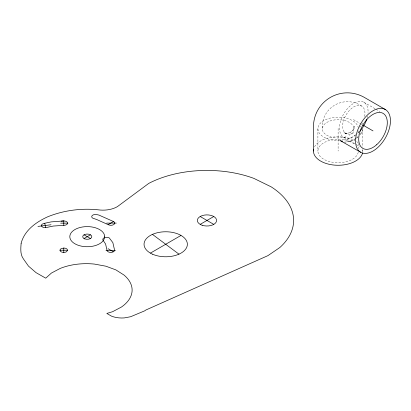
<?xml version="1.0" encoding="UTF-8"?>
<svg xmlns="http://www.w3.org/2000/svg" width="411" height="411" viewBox="0 0 411 411"><rect width="100%" height="100%" fill="white"/><g stroke="black" fill="none" stroke-linecap="round" stroke-linejoin="round"><path stroke-width="0.31" stroke-dasharray="2.06 1.54" d="M360.139 134.854L361.983 132.111L362.8 128.186M361.983 132.111L360.139 134.305M356.563 138.081L358.032 136.94M356.183 138.065L353.717 139.915L349.124 141.795L344.69 142.093M356.676 137.695L358.156 136.58M355.582 138.841L350.475 141.014L344.536 142.18M353.799 132.722L350.891 133.95A15.829 9.14 -60 0 1 342.98 122.689A15.829 9.14 -60 0 1 356.686 105.637A15.829 9.14 -60 0 1 364.598 116.899M363.899 102.282L375.428 108.941M375.978 109.259L379.821 111.479M361.701 106.084C344.017 94.273 320.904 107.62 322.291 128.838M353.434 119.591L361.048 123.983M345.872 133.498L343.606 132.501L346.386 133.421L345.035 133.287L348.297 133.169L347.809 133.267L350.937 132.075L350.182 132.517L352.777 130.4L352.448 130.775L354.179 128.006L353.619 129.244L354.215 126.377L353.948 128.838M343.678 137.3L359.604 146.496M362.79 128.9L362.79 147.236M362.79 149.768L362.79 151.032M358.335 130.744L358.335 134.546M358.335 143.424L358.335 148.494M338.119 128.432L338.119 151.032M317.898 128.838L317.898 151.032M355.654 135.08A20.216 11.672 -60 0 1 339.512 128.936A20.216 11.672 -60 0 1 354.097 103.11A20.216 11.672 -60 0 1 368.015 113.195M367.598 116.092A20.216 11.672 -60 0 1 367.167 117.88M359.26 131.885A20.216 11.672 -60 0 1 357.488 133.601M355.628 134.674A20.216 11.672 0 0 1 342.214 140.269M339.876 140.47A20.216 11.672 0 0 1 318.022 130.128A20.216 11.672 0 0 1 335.422 117.274A20.216 11.672 0 0 1 358.084 127.014M358.222 152.25A20.216 11.672 0 0 1 330.357 161.811A20.216 11.672 0 0 1 322.44 143.66A20.216 11.672 0 0 1 354.827 144.456M362.538 122.802A15.829 9.14 -60 0 1 359.738 127.302M314.543 146.835A24.67 14.241 0 0 1 355.053 140.675M356.661 141.636A24.67 14.241 0 0 1 358.171 142.735M362.692 149.794A24.67 14.241 0 0 1 362.692 152.27M346.031 136.755A15.829 9.14 0 0 1 322.347 129.635A15.829 9.14 0 0 1 343.529 120.253A15.829 9.14 0 0 1 349.309 135.301"/><path stroke-width="0.62" d="M63.792 225.341L63.792 220.63M67.568 250.232L66.459 251.779A3.791 2.189 0 0 1 61.1 251.779A3.791 2.189 0 0 1 61.1 248.686L63.782 248.044A3.791 2.189 0 0 1 67.568 250.232L59.991 250.232M84.039 238.519L90.446 234.825M108.18 224.601L113.493 221.534L114.001 221.827A3.791 2.189 0 0 1 113.518 224.699A3.791 2.189 0 0 1 108.525 224.796L96.667 219.5L92.876 218.22A3.791 2.189 0 0 1 91.848 216.114L92.218 215.585A3.791 2.189 0 0 1 96.457 214.532L98.933 215.081L113.493 221.534M150.524 253.042L180.891 235.508M200.172 224.375L213.787 216.515M63.186 220.979L51.041 221.904L43.797 223.471L42.241 224.159A3.791 2.189 0 0 0 41.953 226.584A3.791 2.189 0 0 0 45.724 227.663L53.199 226.06L64.393 225.3A3.791 2.189 0 0 0 67.332 223.918L67.532 222.793A3.791 2.189 0 0 0 63.186 220.979L61.229 221.175M37.946 226.41L51.046 224.76M60.658 223.142L67.902 223.137M106.711 223.106L116.267 223.101M106.002 250.309L115.445 250.325M342.491 141.369L340.334 140.66L360.673 152.255M385.338 109.521A24.67 14.241 -60 0 0 356.157 135.404A24.67 14.241 -60 0 0 377.519 147.739A24.67 14.241 -60 0 0 385.338 109.521L365.364 97.993C341.993 83.808 312.853 100.633 313.449 127.965L313.449 151.032M362.677 124.923L373.008 130.888M200.172 216.515L213.787 224.375M84.055 234.83L90.461 238.529M108.072 248.706L113.159 251.645M152.45 234.383L178.965 254.162M44.758 223.327L45.724 227.663M63.782 248.044L63.782 252.421M362.574 152.892A24.67 14.241 0 0 1 334.898 165.15A24.67 14.241 0 0 1 313.66 149.172M366.807 119.092A20.216 11.672 -60 0 1 359.692 131.422M21.141 243.225C20.74 248.439 20.098 254.378 23.35 258.822L28.477 266.107L36.045 272.652L45.739 278.175L51.432 273.043L60.258 268.404A45.729 26.402 0 0 1 94.448 264.083L105.94 266.215L115.871 269.888L123.916 274.985A45.729 26.402 0 0 1 121.343 307.094L112.516 311.733L106.814 313.439L111.535 316.157A18.315 10.573 0 0 0 124.281 317.919L130.621 316.732L144.713 310.829L145.848 310.022L267.926 255.637L279.819 247.535A86.644 50.024 0 0 0 271.152 186.835L253.9 178.395A86.644 50.024 0 0 0 148.761 183.398L117.428 206.615A20.165 11.642 0 0 1 100.346 210.057C82.637 207.879 64.44 210.072 47.866 216.725C36.245 221.966 24.516 230.237 21.141 243.225M104.661 236.176L104.286 238.796L102.755 241.267A17.437 10.064 0 0 1 74.458 243.512A17.437 10.064 0 0 1 80.484 227.391A17.437 10.064 0 0 1 104.661 236.176M104.702 237.589L103.916 237.938A3.791 2.189 0 0 0 102.935 240.05L105.591 244.036L107.009 250.212A3.791 2.189 0 0 0 109.819 252.323L110.8 252.4A3.791 2.189 0 0 0 114.464 249.641L112.85 242.618L109.275 237.938A3.791 2.189 0 0 0 105.617 237.368L104.702 237.589M152.589 254.224A21.66 12.505 0 0 0 187.195 245.855A21.66 12.505 0 0 0 157.336 232.739A21.66 12.505 0 0 0 152.589 254.224M202.166 225.259A9.628 5.559 0 0 0 216.602 220.445A9.628 5.559 0 0 0 202.166 215.631A9.628 5.559 0 0 0 202.166 225.259M84.841 238.904A4.547 2.625 0 0 0 91.802 236.777A4.547 2.625 0 0 0 85.128 234.357A4.547 2.625 0 0 0 84.841 238.904M376.707 144.698A20.216 11.672 -60 0 0 383.114 113.379A20.216 11.672 -60 0 0 359.199 134.587A20.216 11.672 -60 0 0 376.707 144.698"/></g></svg>
